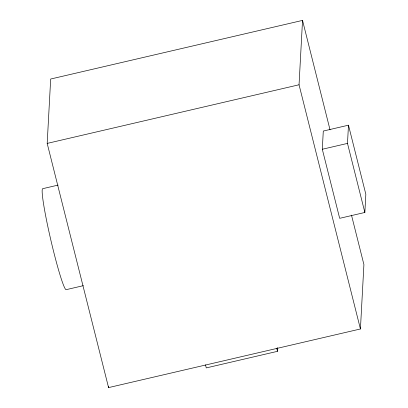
<?xml version="1.0" encoding="UTF-8"?>
<svg xmlns="http://www.w3.org/2000/svg" width="408" height="408" viewBox="0 0 408 408"><rect width="100%" height="100%" fill="white"/><g stroke="black" fill="none" stroke-linecap="round" stroke-linejoin="round"><path stroke-width="0.61" d="M351.482 215.138L363.916 264.593L360.427 328.976L108.569 387.6L47.185 143.407L50.674 79.024L302.532 20.4L330.036 129.826M108.569 387.6L108.64 386.335M205.505 364.859L206.269 367.914L277.506 351.329L277.71 347.565M360.427 328.976L299.044 84.777L302.532 20.4M322.305 149.257L323.294 131.05L348.478 125.185L365.838 194.254L364.854 212.466L339.67 218.326L322.305 149.257L347.494 143.397L348.478 125.185M47.185 143.407L299.044 84.777M58.114 185.094L42.758 188.669A51.852 3.708 76.9 0 0 50.587 238.971A51.852 3.708 76.9 0 0 66.111 289.68L83.314 285.676M347.494 143.397L364.854 212.466M276.741 348.279L277.506 351.329"/></g></svg>
